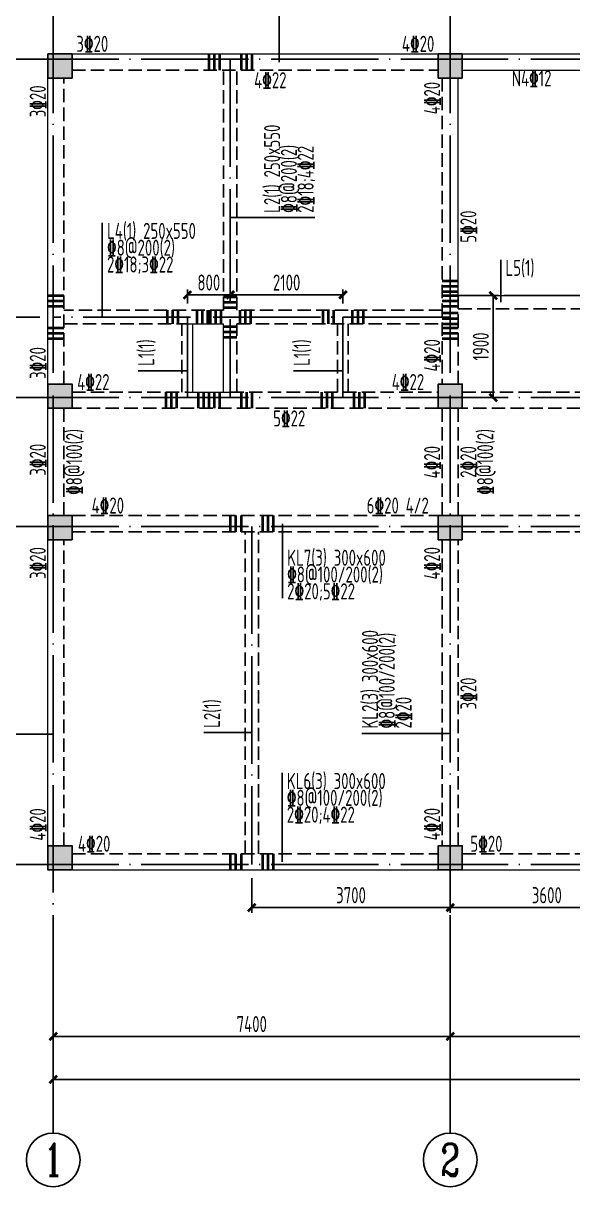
# Model space of a CAD drawing. Extents: x 9732137 to 18866768, y -962146 to 246094.
# Drawn here: x 9794340 to 9804582, y -296435 to -274763 of the extents above; entities that cross this region are included whole.
import ezdxf
from ezdxf.enums import TextEntityAlignment as Align

# ---------------------------------------------------------------- set-up
doc = ezdxf.new("R2010")
doc.units = 0
doc.header["$LTSCALE"] = 1000
for name, pattern in [('3', [500, 300, -200]), ('DASH', [0.35, 0.25, -0.1]), ('DOTE', [2.42, 2, -0.2, 0.02, -0.2])]:
    doc.linetypes.add(name, pattern=pattern)
doc.layers.get('0').update_dxf_attribs({"linetype": 'CONTINUOUS'})
doc.layers.get('Defpoints').update_dxf_attribs({"linetype": 'CONTINUOUS'})
for name, color, linetype in [('AXIS', 1, 'DOTE'), ('AXIS_DIM', 3, 'CONTINUOUS'), ('AXIS_NUM', 7, 'CONTINUOUS'), ('COLU', 7, 'CONTINUOUS'), ('DIM', 3, 'CONTINUOUS'), ('柱涂实', 54, 'CONTINUOUS'), ('梁虚线', 134, '3')]:
    doc.layers.add(name, color=color, linetype=linetype)
for name, color, linetype, lineweight in [('梁', 4, 'CONTINUOUS', 18), ('梁原位标注', 7, 'CONTINUOUS', 25), ('梁原位标注竖向', 7, 'CONTINUOUS', 25), ('梁集中标注', 2, 'CONTINUOUS', 25), ('梁集中标注竖向', 2, 'CONTINUOUS', 25), ('次梁箍筋', 1, 'CONTINUOUS', 40)]:
    doc.layers.add(name, color=color, linetype=linetype, lineweight=lineweight)
doc.styles.add('TSSD_Axis', font='Complex.shx', dxfattribs={"width": 0.7, "bigfont": 'hztxt.shx'})
doc.styles.add('TSSD_Dimension', font='Tssdeng.shx', dxfattribs={"width": 0.7, "bigfont": 'hztxt.shx'})
doc.styles.add('TSSD_Rein', font='Tssdeng.shx', dxfattribs={"width": 0.7, "bigfont": 'hztxt.shx'})
doc.dimstyles.new('TSSD_100_100$0', dxfattribs={"dimtxt": 300, "dimasz": 100, "dimexe": 100, "dimexo": 250, "dimgap": 80, "dimtad": 1, "dimdec": 0, "dimzin": 0, "dimdsep": 46, "dimtxsty": 'TSSD_Dimension', "dimblk1": 'ARCHTICK', "dimblk2": 'ARCHTICK', "dimsah": 1, "dimcen": 0, "dimclrd": 3, "dimclre": 256, "dimclrt": 7, "dimadec": 1, "dimazin": 0, "dimtfac": 1, "dimtdec": 0, "dimtix": 1, "dimtmove": 2, "dimatfit": 3, "dimldrblk": 'ARCHTICK', "dimfxl": 1, "dimtolj": 1, "dimtzin": 0, "dimarcsym": 0})

# ---------------------------------------------------------------- blocks, each defined once
blk = doc.blocks.new('ts_axno')
at = {"color": 0, "linetype": 'ByBlock', "lineweight": -2}
blk.add_circle((0, 0), 0.5, dxfattribs=at)
at = {"color": 0, "linetype": 'ByBlock', "lineweight": -2, "style": 'TSSD_Axis', "width": 0.7}
blk.add_attdef('A', text='', height=0.6, dxfattribs=at).set_placement((0, 0), align=Align.MIDDLE_CENTER)
blk = doc.blocks.new('_ArchTick')
at = {"color": 0, "linetype": 'ByBlock', "const_width": 0.5}
blk.add_lwpolyline([(-0.71, -0.71), (0.71, 0.71)], dxfattribs=at)
blk = doc.blocks.new('*D91')
at = {"layer": 'AXIS_DIM', "lineweight": -2}
for p, q in [((9802299, -291685), (9802299, -293735)), ((9809499, -291685), (9809499, -293735))]:
    blk.add_line(p, q, dxfattribs=at)
at = {"layer": 'AXIS_DIM', "color": 3, "lineweight": -2}
blk.add_line((9809499, -293635), (9802299, -293635), dxfattribs=at)
at = {"layer": 'Defpoints', "color": 0}
for p in [(9802299, -291435), (9809499, -291435), (9802299, -293635)]:
    blk.add_point(p, dxfattribs=at)
at = {"layer": 'AXIS_DIM', "color": 3, "lineweight": -2, "xscale": 100, "yscale": 100, "zscale": 100, "rotation": 180}
blk.add_blockref('_ArchTick', (9802299, -293635), dxfattribs=at)
at = {"layer": 'AXIS_DIM', "color": 3, "lineweight": -2, "xscale": 100, "yscale": 100, "zscale": 100}
blk.add_blockref('_ArchTick', (9809499, -293635), dxfattribs=at)
at = {"layer": 'AXIS_DIM', "color": 7, "insert": (9805899, -293405), "char_height": 300, "attachment_point": 5, "style": 'TSSD_Dimension'}
blk.add_mtext('\\A1;7200', dxfattribs=at)
blk = doc.blocks.new('*D92')
at = {"layer": 'AXIS_DIM', "lineweight": -2}
for p, q in [((9794899, -291685), (9794899, -293735)), ((9802299, -291685), (9802299, -293735))]:
    blk.add_line(p, q, dxfattribs=at)
at = {"layer": 'AXIS_DIM', "color": 3, "lineweight": -2}
blk.add_line((9802299, -293635), (9794899, -293635), dxfattribs=at)
at = {"layer": 'Defpoints', "color": 0}
for p in [(9794899, -291435), (9802299, -291435), (9794899, -293635)]:
    blk.add_point(p, dxfattribs=at)
at = {"layer": 'AXIS_DIM', "color": 3, "lineweight": -2, "xscale": 100, "yscale": 100, "zscale": 100, "rotation": 180}
blk.add_blockref('_ArchTick', (9794899, -293635), dxfattribs=at)
at = {"layer": 'AXIS_DIM', "color": 3, "lineweight": -2, "xscale": 100, "yscale": 100, "zscale": 100}
blk.add_blockref('_ArchTick', (9802299, -293635), dxfattribs=at)
at = {"layer": 'AXIS_DIM', "color": 7, "insert": (9798599, -293405), "char_height": 300, "attachment_point": 5, "style": 'TSSD_Dimension'}
blk.add_mtext('\\A1;7400', dxfattribs=at)
blk = doc.blocks.new('*D93')
at = {"layer": 'AXIS_DIM', "lineweight": -2}
for p, q in [((9794899, -291685), (9794899, -294535)), ((9816899, -291685), (9816899, -294535))]:
    blk.add_line(p, q, dxfattribs=at)
at = {"layer": 'AXIS_DIM', "color": 3, "lineweight": -2}
blk.add_line((9794899, -294435), (9816899, -294435), dxfattribs=at)
at = {"layer": 'Defpoints', "color": 0}
for p in [(9794899, -291435), (9816899, -291435), (9816899, -294435)]:
    blk.add_point(p, dxfattribs=at)
at = {"layer": 'AXIS_DIM', "color": 3, "lineweight": -2, "xscale": 100, "yscale": 100, "zscale": 100, "rotation": 180}
blk.add_blockref('_ArchTick', (9794899, -294435), dxfattribs=at)
at = {"layer": 'AXIS_DIM', "color": 3, "lineweight": -2, "xscale": 100, "yscale": 100, "zscale": 100}
blk.add_blockref('_ArchTick', (9816899, -294435), dxfattribs=at)
at = {"layer": 'AXIS_DIM', "color": 7, "insert": (9805899, -294205), "char_height": 300, "attachment_point": 5, "style": 'TSSD_Dimension'}
blk.add_mtext('\\A1;22000', dxfattribs=at)
blk = doc.blocks.new('*D156')
at = {"layer": 'Defpoints', "color": 0}
for p in [(9798599, -290435), (9802299, -290435), (9802299, -291235)]:
    blk.add_point(p, dxfattribs=at)
at = {"layer": 'DIM', "lineweight": -2}
for p, q in [((9798599, -290685), (9798599, -291335)), ((9802299, -290685), (9802299, -291335))]:
    blk.add_line(p, q, dxfattribs=at)
at = {"layer": 'DIM', "color": 3, "lineweight": -2}
blk.add_line((9798599, -291235), (9802299, -291235), dxfattribs=at)
at = {"layer": 'DIM', "color": 3, "lineweight": -2, "xscale": 100, "yscale": 100, "zscale": 100, "rotation": 180}
blk.add_blockref('_ArchTick', (9798599, -291235), dxfattribs=at)
at = {"layer": 'DIM', "color": 3, "lineweight": -2, "xscale": 100, "yscale": 100, "zscale": 100}
blk.add_blockref('_ArchTick', (9802299, -291235), dxfattribs=at)
at = {"layer": 'DIM', "color": 7, "insert": (9800449, -291005), "char_height": 300, "attachment_point": 5, "style": 'TSSD_Dimension'}
blk.add_mtext('\\A1;3700', dxfattribs=at)
blk = doc.blocks.new('*D157')
at = {"layer": 'Defpoints', "color": 0}
for p in [(9802299, -290435), (9805899, -290435), (9805899, -291235)]:
    blk.add_point(p, dxfattribs=at)
at = {"layer": 'DIM', "lineweight": -2}
for p, q in [((9802299, -290685), (9802299, -291335)), ((9805899, -290685), (9805899, -291335))]:
    blk.add_line(p, q, dxfattribs=at)
at = {"layer": 'DIM', "color": 3, "lineweight": -2}
blk.add_line((9802299, -291235), (9805899, -291235), dxfattribs=at)
at = {"layer": 'DIM', "color": 3, "lineweight": -2, "xscale": 100, "yscale": 100, "zscale": 100, "rotation": 180}
blk.add_blockref('_ArchTick', (9802299, -291235), dxfattribs=at)
at = {"layer": 'DIM', "color": 3, "lineweight": -2, "xscale": 100, "yscale": 100, "zscale": 100}
blk.add_blockref('_ArchTick', (9805899, -291235), dxfattribs=at)
at = {"layer": 'DIM', "color": 7, "insert": (9804099, -291005), "char_height": 300, "attachment_point": 5, "style": 'TSSD_Dimension'}
blk.add_mtext('\\A1;3600', dxfattribs=at)
blk = doc.blocks.new('*D161')
at = {"layer": 'Defpoints', "color": 0}
for p in [(9802299, -279835), (9803099, -279835), (9802299, -281735)]:
    blk.add_point(p, dxfattribs=at)
at = {"layer": 'DIM', "lineweight": -2}
for p, q in [((9802549, -279835), (9803199, -279835)), ((9802549, -281735), (9803199, -281735))]:
    blk.add_line(p, q, dxfattribs=at)
at = {"layer": 'DIM', "color": 3, "lineweight": -2}
blk.add_line((9803099, -281735), (9803099, -279835), dxfattribs=at)
at = {"layer": 'DIM', "color": 3, "lineweight": -2, "xscale": 100, "yscale": 100, "zscale": 100}
for p, rotation in [((9803099, -279835), 90), ((9803099, -281735), 270)]:
    blk.add_blockref('_ArchTick', p, dxfattribs=dict(at, rotation=rotation))
at = {"layer": 'DIM', "color": 7, "insert": (9802869, -280785), "char_height": 300, "attachment_point": 5, "rotation": 90, "style": 'TSSD_Dimension'}
blk.add_mtext('\\A1;1900', dxfattribs=at)
blk = doc.blocks.new('*D162')
at = {"layer": 'Defpoints', "color": 0}
for p in [(9798199, -279823), (9797399, -280235), (9798199, -280235)]:
    blk.add_point(p, dxfattribs=at)
at = {"layer": 'DIM', "lineweight": -2}
for p, q in [((9797399, -279985), (9797399, -279723)), ((9798199, -279985), (9798199, -279723))]:
    blk.add_line(p, q, dxfattribs=at)
at = {"layer": 'DIM', "color": 3, "lineweight": -2}
blk.add_line((9797399, -279823), (9798199, -279823), dxfattribs=at)
at = {"layer": 'DIM', "color": 3, "lineweight": -2, "xscale": 100, "yscale": 100, "zscale": 100, "rotation": 180}
blk.add_blockref('_ArchTick', (9797399, -279823), dxfattribs=at)
at = {"layer": 'DIM', "color": 3, "lineweight": -2, "xscale": 100, "yscale": 100, "zscale": 100}
blk.add_blockref('_ArchTick', (9798199, -279823), dxfattribs=at)
at = {"layer": 'DIM', "color": 7, "insert": (9797799, -279593), "char_height": 300, "attachment_point": 5, "style": 'TSSD_Dimension'}
blk.add_mtext('\\A1;800', dxfattribs=at)
blk = doc.blocks.new('*D163')
at = {"layer": 'Defpoints', "color": 0}
for p in [(9800299, -279823), (9798199, -280235), (9800299, -280235)]:
    blk.add_point(p, dxfattribs=at)
at = {"layer": 'DIM', "lineweight": -2}
for p, q in [((9798199, -279985), (9798199, -279723)), ((9800299, -279985), (9800299, -279723))]:
    blk.add_line(p, q, dxfattribs=at)
at = {"layer": 'DIM', "color": 3, "lineweight": -2}
blk.add_line((9798199, -279823), (9800299, -279823), dxfattribs=at)
at = {"layer": 'DIM', "color": 3, "lineweight": -2, "xscale": 100, "yscale": 100, "zscale": 100, "rotation": 180}
blk.add_blockref('_ArchTick', (9798199, -279823), dxfattribs=at)
at = {"layer": 'DIM', "color": 3, "lineweight": -2, "xscale": 100, "yscale": 100, "zscale": 100}
blk.add_blockref('_ArchTick', (9800299, -279823), dxfattribs=at)
at = {"layer": 'DIM', "color": 7, "insert": (9799249, -279593), "char_height": 300, "attachment_point": 5, "style": 'TSSD_Dimension'}
blk.add_mtext('\\A1;2100', dxfattribs=at)
blk = doc.blocks.new('*D164')
at = {"layer": 'Defpoints', "color": 0}
for p in [(9794099, -280235), (9794899, -280235), (9794899, -281735)]:
    blk.add_point(p, dxfattribs=at)
at = {"layer": 'DIM', "lineweight": -2}
for p, q in [((9794649, -280235), (9793999, -280235)), ((9794649, -281735), (9793999, -281735))]:
    blk.add_line(p, q, dxfattribs=at)
at = {"layer": 'DIM', "color": 3, "lineweight": -2}
blk.add_line((9794099, -281735), (9794099, -280235), dxfattribs=at)
at = {"layer": 'DIM', "color": 3, "lineweight": -2, "xscale": 100, "yscale": 100, "zscale": 100}
for p, rotation in [((9794099, -280235), 90), ((9794099, -281735), 270)]:
    blk.add_blockref('_ArchTick', p, dxfattribs=dict(at, rotation=rotation))
at = {"layer": 'DIM', "color": 7, "insert": (9793869, -280985), "char_height": 300, "attachment_point": 5, "rotation": 90, "style": 'TSSD_Dimension'}
blk.add_mtext('\\A1;1500', dxfattribs=at)

msp = doc.modelspace()

# ---------------------------------------------------------------- hatches: boundary and pattern name
at = {"layer": '柱涂实'}
for points in [[(9795248.5, -275785.1), (9795248.5, -275335.1), (9794798.5, -275335.1), (9794798.5, -275785.1)], [(9802523.5, -275785.1), (9802523.5, -275335.1), (9802073.5, -275335.1), (9802073.5, -275785.1)], [(9795248.5, -281935.1), (9795248.5, -281485.1), (9794798.5, -281485.1), (9794798.5, -281935.1)], [(9802523.5, -281935.1), (9802523.5, -281485.1), (9802073.5, -281485.1), (9802073.5, -281935.1)], [(9795248.5, -284385.1), (9795248.5, -283935.1), (9794798.5, -283935.1), (9794798.5, -284385.1)], [(9802523.5, -284385.1), (9802523.5, -283935.1), (9802073.5, -283935.1), (9802073.5, -284385.1)], [(9795248.5, -290535.1), (9795248.5, -290085.1), (9794798.5, -290085.1), (9794798.5, -290535.1)], [(9802523.5, -290535.1), (9802523.5, -290085.1), (9802073.5, -290085.1), (9802073.5, -290535.1)]]:
    msp.add_hatch(color=256, dxfattribs=at).paths.add_polyline_path(points)

# ---------------------------------------------------------------- linework, layer by layer
at = {"layer": 'AXIS'}
for p, q in [((9794898.5, -274435.1, 0), (9794898.5, -291435.1, 0)), ((9802298.5, -274435.1, 0), (9802298.5, -291435.1, 0)), ((9817898.5, -275435.1, 0), (9793898.5, -275435.1, 0)), ((9798198.5, -275435.1, 0), (9798198.5, -281735.1, 0)), ((9805298.5, -279835.1, 0), (9802298.5, -279835.1, 0)), ((9802298.5, -280235.1, 0), (9794898.5, -280235.1, 0)), ((9797398.5, -280235.1, 0), (9797398.5, -281735.1, 0)), ((9800298.5, -280235.1, 0), (9800298.5, -281735.1, 0)), ((9817898.5, -281735.1, 0), (9793898.5, -281735.1, 0)), ((9817898.5, -284135.1, 0), (9793898.5, -284135.1, 0)), ((9798598.5, -284135.1, 0), (9798598.5, -290435.1, 0)), ((9817898.5, -290435.1, 0), (9793898.5, -290435.1, 0))]:
    msp.add_line(p, q, dxfattribs=at)
at = {"layer": 'AXIS_NUM'}
for p, q in [((9794898.5, -291435.1, 0), (9794898.5, -295435.1, 0)), ((9802298.5, -291435.1, 0), (9802298.5, -295435.1, 0))]:
    msp.add_line(p, q, dxfattribs=at)
at = {"layer": 'COLU', "ltscale": 1}
for points in [[(9795248.5, -275785.1), (9795248.5, -275335.1), (9794798.5, -275335.1), (9794798.5, -275785.1)], [(9802523.5, -275785.1), (9802523.5, -275335.1), (9802073.5, -275335.1), (9802073.5, -275785.1)], [(9795248.5, -281935.1), (9795248.5, -281485.1), (9794798.5, -281485.1), (9794798.5, -281935.1)], [(9802523.5, -281935.1), (9802523.5, -281485.1), (9802073.5, -281485.1), (9802073.5, -281935.1)], [(9795248.5, -284385.1), (9795248.5, -283935.1), (9794798.5, -283935.1), (9794798.5, -284385.1)], [(9802523.5, -284385.1), (9802523.5, -283935.1), (9802073.5, -283935.1), (9802073.5, -284385.1)], [(9795248.5, -290535.1), (9795248.5, -290085.1), (9794798.5, -290085.1), (9794798.5, -290535.1)], [(9802523.5, -290535.1), (9802523.5, -290085.1), (9802073.5, -290085.1), (9802073.5, -290535.1)]]:
    msp.add_lwpolyline(points, close=True, dxfattribs=at)
at = {"layer": '柱涂实', "linetype": 'Continuous'}
for points in [[(9795248.5, -275785.1), (9795248.5, -275335.1), (9794798.5, -275335.1), (9794798.5, -275785.1)], [(9802523.5, -275785.1), (9802523.5, -275335.1), (9802073.5, -275335.1), (9802073.5, -275785.1)], [(9795248.5, -281935.1), (9795248.5, -281485.1), (9794798.5, -281485.1), (9794798.5, -281935.1)], [(9802523.5, -281935.1), (9802523.5, -281485.1), (9802073.5, -281485.1), (9802073.5, -281935.1)], [(9795248.5, -284385.1), (9795248.5, -283935.1), (9794798.5, -283935.1), (9794798.5, -284385.1)], [(9802523.5, -284385.1), (9802523.5, -283935.1), (9802073.5, -283935.1), (9802073.5, -284385.1)], [(9795248.5, -290535.1), (9795248.5, -290085.1), (9794798.5, -290085.1), (9794798.5, -290535.1)], [(9802523.5, -290535.1), (9802523.5, -290085.1), (9802073.5, -290085.1), (9802073.5, -290535.1)]]:
    msp.add_lwpolyline(points, close=True, dxfattribs=at)
at = {"layer": '梁', "ltscale": 1}
for p, q in [((9795248.5, -275335.1), (9802073.5, -275335.1)), ((9802523.5, -275335.1), (9805073.5, -275335.1)), ((9802523.5, -275635.1), (9805073.5, -275635.1)), ((9794798.5, -281485.1), (9794798.5, -275785.1)), ((9802448.5, -279835.1), (9802448.5, -275785.1)), ((9802448.5, -279835.1), (9805148.5, -279835.1)), ((9797398.5, -280360.1), (9798073.5, -280360.1)), ((9797498.5, -281635.1), (9797498.5, -280360.1)), ((9798073.5, -281635.1), (9798073.5, -280360.1)), ((9797398.5, -281635.1), (9798198.5, -281635.1)), ((9794798.5, -283935.1), (9794798.5, -281935.1)), ((9794798.5, -290085.1), (9794798.5, -284385.1)), ((9795248.5, -290535.1), (9802073.5, -290535.1)), ((9802523.5, -290535.1), (9809273.5, -290535.1))]:
    msp.add_line(p, q, dxfattribs=at)
at = {"layer": '梁虚线', "linetype": 'DASH', "ltscale": 1}
for p, q in [((9795248.5, -275635.1), (9802073.5, -275635.1)), ((9798073.5, -280110.1), (9798073.5, -275635.1)), ((9798323.5, -280110.1), (9798323.5, -275635.1)), ((9795098.5, -281485.1), (9795098.5, -275785.1)), ((9802148.5, -275785.1, 0), (9802148.5, -281485.1, 0)), ((9802448.5, -281485.1), (9802448.5, -279835.1)), ((9798073.5, -280110.1, 0), (9795098.5, -280110.1, 0)), ((9802148.5, -280110.1, 0), (9798323.5, -280110.1, 0)), ((9802448.5, -280085.1), (9805148.5, -280085.1)), ((9795098.5, -280360.1), (9797398.5, -280360.1)), ((9797298.5, -281635.1), (9797298.5, -280360.1)), ((9798323.5, -280360.1), (9802148.5, -280360.1)), ((9798323.5, -281635.1), (9798323.5, -280360.1)), ((9800198.5, -281635.1), (9800198.5, -280360.1)), ((9800398.5, -281635.1), (9800398.5, -280360.1)), ((9795248.5, -281635.1), (9797398.5, -281635.1)), ((9798198.5, -281635.1), (9802073.5, -281635.1)), ((9802523.5, -281635.1), (9805073.5, -281635.1)), ((9795098.5, -283935.1), (9795098.5, -281935.1)), ((9802073.5, -281935.1, 0), (9795248.5, -281935.1, 0)), ((9802148.5, -281935.1, 0), (9802148.5, -283935.1, 0)), ((9802448.5, -283935.1), (9802448.5, -281935.1)), ((9805073.5, -281935.1, 0), (9802523.5, -281935.1, 0)), ((9795248.5, -283935.1), (9802073.5, -283935.1)), ((9802523.5, -283935.1), (9809273.5, -283935.1)), ((9795248.5, -284235.1), (9802073.5, -284235.1)), ((9798473.5, -290235.1), (9798473.5, -284235.1)), ((9798723.5, -290235.1), (9798723.5, -284235.1)), ((9802523.5, -284235.1), (9809273.5, -284235.1)), ((9795098.5, -290085.1), (9795098.5, -284385.1)), ((9802148.5, -284385.1, 0), (9802148.5, -290085.1, 0)), ((9802448.5, -290085.1), (9802448.5, -284385.1)), ((9795248.5, -290235.1), (9802073.5, -290235.1)), ((9802523.5, -290235.1), (9809273.5, -290235.1))]:
    msp.add_line(p, q, dxfattribs=at)
at = {"layer": '梁集中标注', "linetype": 'Continuous', "ltscale": 1}
for p, q in [((9799110.1, -275485.1, 0), (9799110.1, -273643, 0)), ((9799169.5, -284085.1, 0), (9799169.5, -285471.4, 0)), ((9799163.2, -290385.1, 0), (9799163.2, -288728.4, 0))]:
    msp.add_line(p, q, dxfattribs=at)
at = {"layer": '梁集中标注', "color": 21, "linetype": 'Continuous', "ltscale": 1}
for p, q in [((9795812, -280235.1, 0), (9795812, -278480.7, 0)), ((9803239.2, -279960.1, 0), (9803239.2, -279169.9, 0))]:
    msp.add_line(p, q, dxfattribs=at)
at = {"layer": '梁集中标注竖向', "color": 21, "linetype": 'Continuous', "ltscale": 1}
for p, q in [((9798198.5, -278383, 0), (9799776.7, -278383, 0)), ((9797398.5, -281234.7, 0), (9796479.9, -281234.7, 0)), ((9800298.5, -281234.7, 0), (9799379.9, -281234.7, 0)), ((9798598.5, -287976.1, 0), (9797706.2, -287976.1, 0))]:
    msp.add_line(p, q, dxfattribs=at)
at = {"layer": '梁集中标注竖向', "linetype": 'Continuous', "ltscale": 1}
for p, q in [((9794898.5, -288003.4, 0), (9793331.7, -288003.4, 0)), ((9802298.5, -287990, 0), (9800652.6, -287990, 0))]:
    msp.add_line(p, q, dxfattribs=at)
at = {"layer": '次梁箍筋', "linetype": 'Continuous', "ltscale": 1}
for p, q in [((9797798.5, -275335.1), (9797798.5, -275635.1)), ((9797898.5, -275335.1), (9797898.5, -275635.1)), ((9797998.5, -275335.1), (9797998.5, -275635.1)), ((9798398.5, -275335.1), (9798398.5, -275635.1)), ((9798498.5, -275335.1), (9798498.5, -275635.1)), ((9798598.5, -275335.1), (9798598.5, -275635.1)), ((9802148.5, -279560.1), (9802448.5, -279560.1)), ((9802148.5, -279660.1), (9802448.5, -279660.1)), ((9802148.5, -279760.1), (9802448.5, -279760.1)), ((9794798.5, -279835.1), (9795098.5, -279835.1)), ((9794798.5, -279935.1), (9795098.5, -279935.1)), ((9798073.5, -279860.1), (9798323.5, -279860.1)), ((9798073.5, -279960.1), (9798323.5, -279960.1)), ((9802148.5, -279835.1), (9802448.5, -279835.1)), ((9802148.5, -279935.1), (9802448.5, -279935.1)), ((9794798.5, -280035.1), (9795098.5, -280035.1)), ((9797023.5, -280110.1), (9797023.5, -280360.1)), ((9797123.5, -280110.1), (9797123.5, -280360.1)), ((9797223.5, -280110.1), (9797223.5, -280360.1)), ((9797573.5, -280110.1), (9797573.5, -280360.1)), ((9797673.5, -280110.1), (9797673.5, -280360.1)), ((9797773.5, -280110.1), (9797773.5, -280360.1)), ((9797823.5, -280110.1), (9797823.5, -280360.1)), ((9797923.5, -280110.1), (9797923.5, -280360.1)), ((9798023.5, -280110.1), (9798023.5, -280360.1)), ((9798073.5, -280060.1), (9798323.5, -280060.1)), ((9798373.5, -280110.1), (9798373.5, -280360.1)), ((9798473.5, -280110.1), (9798473.5, -280360.1)), ((9798573.5, -280110.1), (9798573.5, -280360.1)), ((9799923.5, -280110.1), (9799923.5, -280360.1)), ((9800023.5, -280110.1), (9800023.5, -280360.1)), ((9800123.5, -280110.1), (9800123.5, -280360.1)), ((9800473.5, -280110.1), (9800473.5, -280360.1)), ((9800573.5, -280110.1), (9800573.5, -280360.1)), ((9800673.5, -280110.1), (9800673.5, -280360.1)), ((9802148.5, -280035.1), (9802448.5, -280035.1)), ((9802148.5, -280160.1), (9802448.5, -280160.1)), ((9798073.5, -280410.1), (9798323.5, -280410.1)), ((9802148.5, -280260.1), (9802448.5, -280260.1)), ((9802148.5, -280360.1), (9802448.5, -280360.1)), ((9794798.5, -280435.1), (9795098.5, -280435.1)), ((9794798.5, -280535.1), (9795098.5, -280535.1)), ((9794798.5, -280635.1), (9795098.5, -280635.1)), ((9798073.5, -280510.1), (9798323.5, -280510.1)), ((9798073.5, -280610.1), (9798323.5, -280610.1)), ((9802148.5, -280435.1), (9802448.5, -280435.1)), ((9802148.5, -280535.1), (9802448.5, -280535.1)), ((9802148.5, -280635.1), (9802448.5, -280635.1)), ((9796998.5, -281635.1), (9796998.5, -281935.1)), ((9797098.5, -281635.1), (9797098.5, -281935.1)), ((9797198.5, -281635.1), (9797198.5, -281935.1)), ((9797598.5, -281635.1), (9797598.5, -281935.1)), ((9797698.5, -281635.1), (9797698.5, -281935.1)), ((9797798.5, -281635.1), (9797798.5, -281935.1)), ((9797798.5, -281635.1), (9797798.5, -281935.1)), ((9797898.5, -281635.1), (9797898.5, -281935.1)), ((9797998.5, -281635.1), (9797998.5, -281935.1)), ((9798398.5, -281635.1), (9798398.5, -281935.1)), ((9798498.5, -281635.1), (9798498.5, -281935.1)), ((9798598.5, -281635.1), (9798598.5, -281935.1)), ((9799898.5, -281635.1), (9799898.5, -281935.1)), ((9799998.5, -281635.1), (9799998.5, -281935.1)), ((9800098.5, -281635.1), (9800098.5, -281935.1)), ((9800498.5, -281635.1), (9800498.5, -281935.1)), ((9800598.5, -281635.1), (9800598.5, -281935.1)), ((9800698.5, -281635.1), (9800698.5, -281935.1)), ((9798198.5, -283935.1), (9798198.5, -284235.1)), ((9798298.5, -283935.1), (9798298.5, -284235.1)), ((9798398.5, -283935.1), (9798398.5, -284235.1)), ((9798798.5, -283935.1), (9798798.5, -284235.1)), ((9798898.5, -283935.1), (9798898.5, -284235.1)), ((9798998.5, -283935.1), (9798998.5, -284235.1)), ((9798198.5, -290235.1), (9798198.5, -290535.1)), ((9798298.5, -290235.1), (9798298.5, -290535.1)), ((9798398.5, -290235.1), (9798398.5, -290535.1)), ((9798798.5, -290235.1), (9798798.5, -290535.1)), ((9798898.5, -290235.1), (9798898.5, -290535.1)), ((9798998.5, -290235.1), (9798998.5, -290535.1))]:
    msp.add_line(p, q, dxfattribs=at)

# ---------------------------------------------------------------- block references
at = {"layer": 'AXIS_NUM'}
ref = msp.add_blockref('ts_axno', (9794898.5, -295935.1, 0), dxfattribs=dict(at, xscale=-1000, yscale=1000, zscale=1000, rotation=180))
ref.add_attrib('1', '1', dxfattribs={"height": 600, "style": 'TSSD_Axis', "width": 0.7}).set_placement((9794898.5, -295935.1, 0), align=Align.MIDDLE_CENTER)
ref = msp.add_blockref('ts_axno', (9802298.5, -295935.1, 0), dxfattribs=dict(at, xscale=-1000, yscale=1000, zscale=1000, rotation=180))
ref.add_attrib('2', '2', dxfattribs={"height": 600, "style": 'TSSD_Axis', "width": 0.7}).set_placement((9802298.5, -295935.1, 0), align=Align.MIDDLE_CENTER)

# ---------------------------------------------------------------- texts
at = {"layer": '梁原位标注', "style": 'TSSD_Rein', "width": 0.7}
for s, p in [('3%%13220', (9795329.1, -275296.3)), ('4%%13222', (9795344.2, -281596.3)), ('4%%13220', (9795614.2, -283896.3)), ('4%%13220', (9795359.5, -290196.3))]:
    msp.add_text(s, height=300, dxfattribs=at).set_placement(p)
for s, p in [('4%%13220', (9802002.4, -275296.3)), ('4%%13222', (9801812.9, -281596.3)), ('6%%13220 4/2', (9801899.4, -283896.3)), ('5%%13220', (9803272.5, -290196.3))]:
    msp.add_text(s, height=300, dxfattribs=at).set_placement(p, align=Align.RIGHT)
for s, p in [('N4%%13212', (9803815.1, -275640)), ('4%%13222', (9798945.2, -275673.8)), ('5%%13222', (9799297.2, -281973.8))]:
    msp.add_text(s, height=300, dxfattribs=at).set_placement(p, align=Align.TOP_CENTER)
at = {"layer": '梁原位标注竖向', "style": 'TSSD_Rein', "width": 0.7}
for s, p in [('4%%13220', (9802109.8, -275855.3)), ('3%%13220', (9794759.8, -275920.1)), ('3%%13220', (9794759.8, -284520.1)), ('4%%13220', (9802109.8, -284518.6))]:
    msp.add_text(s, height=300, rotation=90, dxfattribs=at).set_placement(p, align=Align.RIGHT)
for s, p in [('5%%13220', (9802487.3, -278551.6)), ('%%1328@100(2)', (9795137.3, -282935.1)), ('%%1328@100(2)', (9802799.8, -282935.1)), ('2%%13220', (9802487.3, -282935.1)), ('3%%13220', (9802487.3, -287248.3))]:
    msp.add_text(s, height=300, rotation=90, dxfattribs=at).set_placement(p, align=Align.TOP_CENTER)
for s, p in [('3%%13220', (9794759.8, -281389.4)), ('4%%13220', (9802109.8, -281251.5)), ('4%%13220', (9794759.8, -289989.4)), ('4%%13220', (9802109.8, -289983.8))]:
    msp.add_text(s, height=300, rotation=90, dxfattribs=at).set_placement(p)
for s, p in [('3%%13220', (9794759.8, -282893.3)), ('4%%13220', (9802109.8, -282938.6))]:
    msp.add_text(s, height=300, rotation=90, dxfattribs=at).set_placement(p, align=Align.CENTER)
at = {"layer": '梁集中标注', "color": 21, "style": 'TSSD_Rein', "width": 0.7}
for s, p in [('L4(1) 250x550', (9795901, -278780.7)), ('%%1328@200(2)', (9795901, -279093.6, 0)), ('2%%13218;3%%13222', (9795901, -279406.5, 0)), ('L5(1)', (9803328.2, -279469.9))]:
    msp.add_text(s, height=300, dxfattribs=at).set_placement(p)
at = {"layer": '梁集中标注', "style": 'TSSD_Rein', "width": 0.7}
for s, p in [('KL7(3) 300x600', (9799258.5, -284868.7)), ('%%1328@100/200(2)', (9799258.5, -285181.6, 0)), ('2%%13220;5%%13222', (9799258.5, -285494.5, 0)), ('KL6(3) 300x600', (9799252.2, -289028.4, 0)), ('%%1328@100/200(2)', (9799252.2, -289341.3, 0)), ('2%%13220;4%%13222', (9799252.2, -289654.2, 0))]:
    msp.add_text(s, height=300, dxfattribs=at).set_placement(p)
at = {"layer": '梁集中标注竖向', "color": 21, "style": 'TSSD_Rein', "width": 0.7}
for s, p in [('L2(1) 250x550', (9799127.8, -278294, 0)), ('%%1328@200(2)', (9799440.7, -278294, 0)), ('2%%13218;4%%13222', (9799753.6, -278294, 0)), ('L1(1)', (9796779.9, -281145.7)), ('L1(1)', (9799679.9, -281145.7)), ('L2(1)', (9798006.2, -287887.1, 0))]:
    msp.add_text(s, height=300, rotation=90, dxfattribs=at).set_placement(p)
at = {"layer": '梁集中标注竖向', "style": 'TSSD_Rein', "width": 0.7}
for s, p in [('KL2(3) 300x600', (9800952.6, -287901, 0)), ('%%1328@100/200(2)', (9801265.5, -287901)), ('2%%13220', (9801578.4, -287901, 0))]:
    msp.add_text(s, height=300, rotation=90, dxfattribs=at).set_placement(p)

# ---------------------------------------------------------------- dimensions: what is measured, and where the dimension line sits
at = {"layer": 'AXIS_DIM'}
for base, p1, p2, picture, middle in [((9794898.5, -293635.1, 0), (9802298.5, -291435.1, 0), (9794898.5, -291435.1, 0), '*D92', (9798598.5, -293405.1, 0)), ((9816898.5, -294435.1, 0), (9794898.5, -291435.1, 0), (9816898.5, -291435.1, 0), '*D93', (9805898.5, -294205.1, 0)), ((9802298.5, -293635.1, 0), (9809498.5, -291435.1, 0), (9802298.5, -291435.1, 0), '*D91', (9805898.5, -293405.1, 0))]:
    dim = msp.add_linear_dim(base=base, p1=p1, p2=p2, dimstyle='TSSD_100_100$0', dxfattribs=at)
    dim.commit()
    dim.dimension.update_dxf_attribs({"geometry": picture, "text_midpoint": middle})
at = {"layer": 'DIM'}
for base, p1, p2, picture, middle in [((9798198.5, -279823, 0), (9797398.5, -280235.1, 0), (9798198.5, -280235.1, 0), '*D162', (9797798.5, -279593, 0)), ((9800298.5, -279823, 0), (9798198.5, -280235.1, 0), (9800298.5, -280235.1, 0), '*D163', (9799248.5, -279593, 0)), ((9802298.5, -291235.1, 0), (9798598.5, -290435.1, 0), (9802298.5, -290435.1, 0), '*D156', (9800448.5, -291005.1, 0)), ((9805898.5, -291235.1, 0), (9802298.5, -290435.1, 0), (9805898.5, -290435.1, 0), '*D157', (9804098.5, -291005.1, 0))]:
    dim = msp.add_linear_dim(base=base, p1=p1, p2=p2, dimstyle='TSSD_100_100$0', dxfattribs=at)
    dim.commit()
    dim.dimension.update_dxf_attribs({"geometry": picture, "text_midpoint": middle})
for base, p1, p2, picture, middle in [((9803098.5, -279835.1, 0), (9802298.5, -281735.1, 0), (9802298.5, -279835.1, 0), '*D161', (9802868.5, -280785.1, 0)), ((9794098.5, -280235.1, 0), (9794898.5, -281735.1, 0), (9794898.5, -280235.1, 0), '*D164', (9793868.5, -280985.1, 0))]:
    dim = msp.add_linear_dim(base=base, p1=p1, p2=p2, angle=90, dimstyle='TSSD_100_100$0', dxfattribs=at)
    dim.commit()
    dim.dimension.update_dxf_attribs({"geometry": picture, "text_midpoint": middle})

doc.saveas('drawing.dxf')
